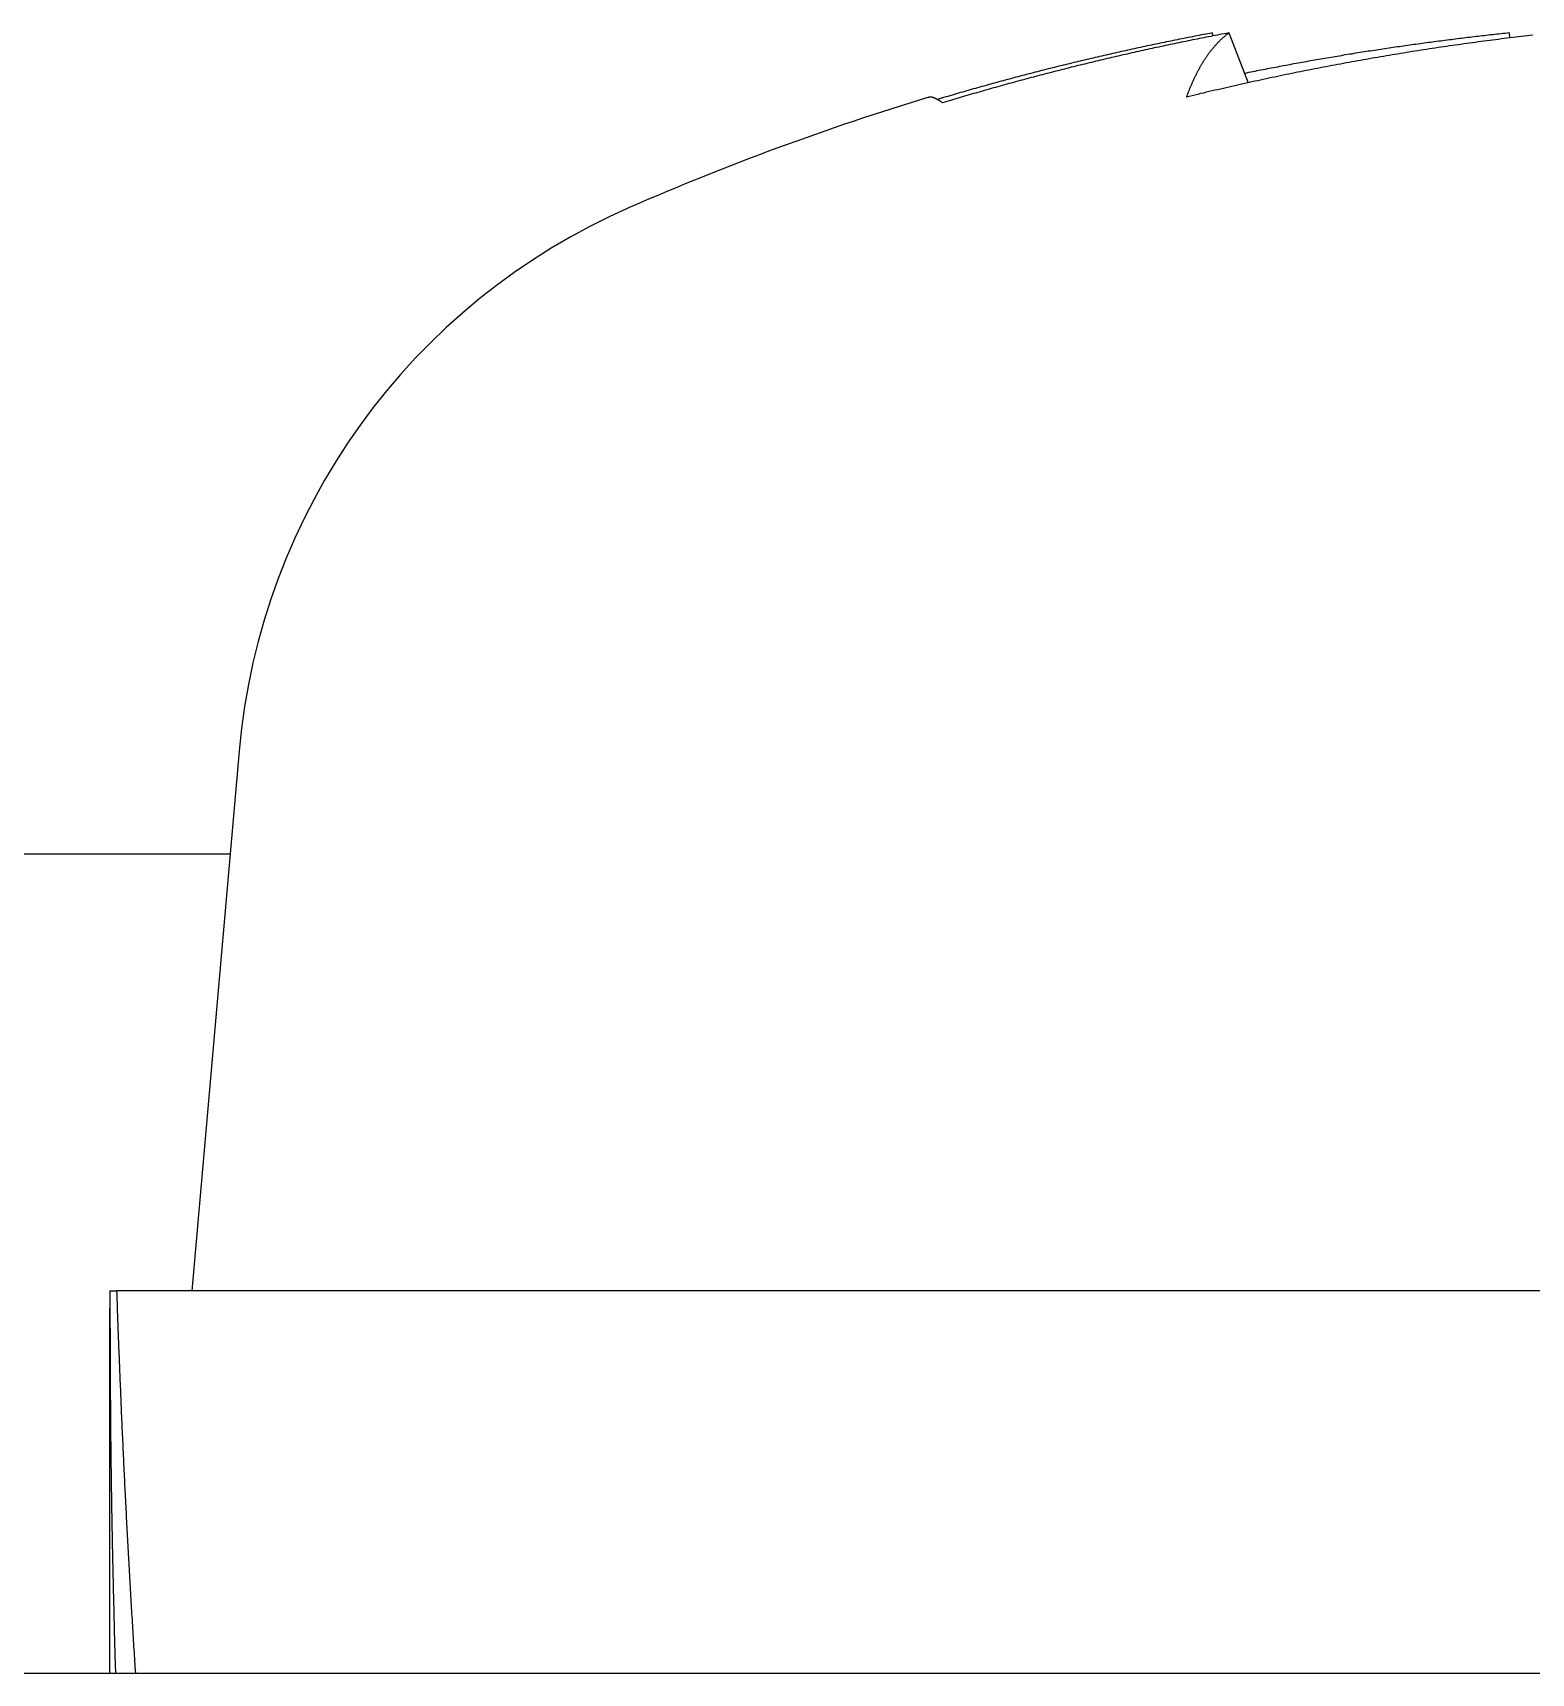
# Model space of a CAD drawing. Extents: x -37 to 246, y -173 to 93.
# Drawn here: x 38.692 to 41.435, y -53.095 to -50.093 of the extents above; entities that cross this region are included whole.
import ezdxf

# ---------------------------------------------------------------- set-up
doc = ezdxf.new("R2010")
doc.units = 0
doc.layers.get('0').update_dxf_attribs({"linetype": 'CONTINUOUS'})

msp = doc.modelspace()

# ---------------------------------------------------------------- linework, layer by layer
at = {"color": 7, "linetype": 'CONTINUOUS'}
for p, q in [((40.8529, -50.0983), (40.8508, -50.0929)), ((40.8812, -50.0929), (40.9166, -50.184)), ((41.3947, -50.0929), (41.3948, -50.102)), ((39.0698, -51.4073), (38.9833, -52.3954)), ((35.7833, -51.5954), (39.0533, -51.5954)), ((38.8333, -52.3954), (38.8455, -52.3954)), ((44.7333, -52.3954), (38.8455, -52.3954)), ((38.8333, -53.0954), (38.8333, -52.4272)), ((33.7833, -53.0954), (49.7833, -53.0954))]:
    msp.add_line(p, q, dxfattribs=at)
for points in [[(40.8508, -50.0929, 0), (40.8468, -50.0936, 0), (40.8428, -50.0944, 0), (40.8389, -50.0951, 0), (40.8349, -50.0959, 0), (40.8309, -50.0966, 0), (40.8269, -50.0974, 0), (40.823, -50.0982, 0), (40.819, -50.0989, 0), (40.815, -50.0997, 0), (40.811, -50.1005, 0), (40.8071, -50.1013, 0), (40.8031, -50.1021, 0), (40.7991, -50.1028, 0), (40.7952, -50.1036, 0), (40.7912, -50.1044, 0), (40.7872, -50.1052, 0), (40.7833, -50.106, 0), (40.7793, -50.1068, 0), (40.7753, -50.1076, 0), (40.7714, -50.1084, 0), (40.7674, -50.1092, 0), (40.7634, -50.1101, 0), (40.7595, -50.1109, 0), (40.7555, -50.1117, 0), (40.7515, -50.1125, 0), (40.7476, -50.1134, 0), (40.7436, -50.1142, 0), (40.7397, -50.115, 0), (40.7357, -50.1159, 0), (40.7317, -50.1167, 0), (40.7278, -50.1175, 0), (40.7238, -50.1184, 0), (40.7199, -50.1192, 0), (40.7159, -50.1201, 0), (40.712, -50.1209, 0), (40.708, -50.1218, 0), (40.704, -50.1227, 0), (40.7001, -50.1235, 0), (40.6961, -50.1244, 0), (40.6922, -50.1253, 0), (40.6882, -50.1262, 0), (40.6843, -50.127, 0), (40.6803, -50.1279, 0), (40.6764, -50.1288, 0), (40.6724, -50.1297, 0), (40.6685, -50.1306, 0), (40.6646, -50.1315, 0), (40.6606, -50.1324, 0), (40.6567, -50.1333, 0), (40.6527, -50.1342, 0), (40.6488, -50.1351, 0), (40.6448, -50.136, 0), (40.6409, -50.1369, 0), (40.6369, -50.1378, 0), (40.633, -50.1388, 0), (40.6291, -50.1397, 0), (40.6251, -50.1406, 0), (40.6212, -50.1415, 0), (40.6172, -50.1425, 0), (40.6133, -50.1434, 0), (40.6094, -50.1444, 0), (40.6054, -50.1453, 0), (40.6015, -50.1462, 0), (40.5976, -50.1472, 0), (40.5936, -50.1481, 0), (40.5897, -50.1491, 0), (40.5858, -50.1501, 0), (40.5818, -50.151, 0), (40.5779, -50.152, 0), (40.574, -50.153, 0), (40.5701, -50.1539, 0), (40.5661, -50.1549, 0), (40.5622, -50.1559, 0), (40.5583, -50.1569, 0), (40.5543, -50.1579, 0), (40.5504, -50.1588, 0), (40.5465, -50.1598, 0), (40.5426, -50.1608, 0), (40.5387, -50.1618, 0), (40.5347, -50.1628, 0), (40.5308, -50.1638, 0), (40.5269, -50.1648, 0), (40.523, -50.1659, 0), (40.5191, -50.1669, 0), (40.5151, -50.1679, 0), (40.5112, -50.1689, 0), (40.5073, -50.1699, 0), (40.5034, -50.171, 0), (40.4995, -50.172, 0), (40.4956, -50.173, 0), (40.4917, -50.174, 0), (40.4877, -50.1751, 0), (40.4838, -50.1761, 0), (40.4799, -50.1772, 0), (40.476, -50.1782, 0), (40.4721, -50.1793, 0), (40.4682, -50.1803, 0), (40.4643, -50.1814, 0), (40.4604, -50.1825, 0), (40.4565, -50.1835, 0), (40.4526, -50.1846, 0), (40.4487, -50.1857, 0), (40.4448, -50.1867, 0), (40.4409, -50.1878, 0), (40.437, -50.1889, 0), (40.4331, -50.19, 0), (40.4292, -50.1911, 0), (40.4253, -50.1921, 0), (40.4214, -50.1932, 0), (40.4175, -50.1943, 0), (40.4136, -50.1954, 0), (40.4097, -50.1965, 0), (40.4058, -50.1976, 0), (40.4019, -50.1988, 0), (40.398, -50.1999, 0), (40.3941, -50.201, 0), (40.3902, -50.2021, 0), (40.3864, -50.2032, 0), (40.3825, -50.2043, 0), (40.3786, -50.2055, 0), (40.3747, -50.2066, 0), (40.3708, -50.2077, 0), (40.3669, -50.2089, 0), (40.363, -50.21, 0), (40.3592, -50.2112, 0), (40.3553, -50.2123, 0), (40.3514, -50.2135, 0), (40.3475, -50.2146, 0)], [(40.8812, -50.0929, 0), (40.877, -50.0937, 0), (40.8729, -50.0944, 0), (40.8687, -50.0952, 0), (40.8646, -50.096, 0), (40.8605, -50.0968, 0), (40.8563, -50.0976, 0), (40.8522, -50.0984, 0), (40.8481, -50.0992, 0), (40.8439, -50.1, 0), (40.8398, -50.1008, 0), (40.8356, -50.1016, 0), (40.8315, -50.1024, 0), (40.8274, -50.1033, 0), (40.8232, -50.1041, 0), (40.8191, -50.1049, 0), (40.815, -50.1057, 0), (40.8108, -50.1066, 0), (40.8067, -50.1074, 0), (40.8026, -50.1083, 0), (40.7985, -50.1091, 0), (40.7943, -50.11, 0), (40.7902, -50.1108, 0), (40.7861, -50.1117, 0), (40.7819, -50.1125, 0), (40.7778, -50.1134, 0), (40.7737, -50.1142, 0), (40.7696, -50.1151, 0), (40.7655, -50.116, 0), (40.7613, -50.1169, 0), (40.7572, -50.1177, 0), (40.7531, -50.1186, 0), (40.749, -50.1195, 0), (40.7448, -50.1204, 0), (40.7407, -50.1213, 0), (40.7366, -50.1222, 0), (40.7325, -50.1231, 0), (40.7284, -50.124, 0), (40.7243, -50.1249, 0), (40.7201, -50.1258, 0), (40.716, -50.1267, 0), (40.7119, -50.1277, 0), (40.7078, -50.1286, 0), (40.7037, -50.1295, 0), (40.6996, -50.1304, 0), (40.6955, -50.1314, 0), (40.6914, -50.1323, 0), (40.6873, -50.1332, 0), (40.6831, -50.1342, 0), (40.679, -50.1351, 0), (40.6749, -50.1361, 0), (40.6708, -50.137, 0), (40.6667, -50.138, 0), (40.6626, -50.1389, 0), (40.6585, -50.1399, 0), (40.6544, -50.1409, 0), (40.6503, -50.1418, 0), (40.6462, -50.1428, 0), (40.6421, -50.1438, 0), (40.638, -50.1448, 0), (40.6339, -50.1458, 0), (40.6298, -50.1467, 0), (40.6257, -50.1477, 0), (40.6216, -50.1487, 0), (40.6175, -50.1497, 0), (40.6134, -50.1507, 0), (40.6093, -50.1517, 0), (40.6052, -50.1527, 0), (40.6012, -50.1538, 0), (40.5971, -50.1548, 0), (40.593, -50.1558, 0), (40.5889, -50.1568, 0), (40.5848, -50.1578, 0), (40.5807, -50.1589, 0), (40.5766, -50.1599, 0), (40.5725, -50.1609, 0), (40.5685, -50.162, 0), (40.5644, -50.163, 0), (40.5603, -50.1641, 0), (40.5562, -50.1651, 0), (40.5521, -50.1662, 0), (40.548, -50.1672, 0), (40.544, -50.1683, 0), (40.5399, -50.1694, 0), (40.5358, -50.1704, 0), (40.5317, -50.1715, 0), (40.5277, -50.1726, 0), (40.5236, -50.1736, 0), (40.5195, -50.1747, 0), (40.5154, -50.1758, 0), (40.5114, -50.1769, 0), (40.5073, -50.178, 0), (40.5032, -50.1791, 0), (40.4992, -50.1802, 0), (40.4951, -50.1813, 0), (40.491, -50.1824, 0), (40.487, -50.1835, 0), (40.4829, -50.1846, 0), (40.4788, -50.1857, 0), (40.4748, -50.1868, 0), (40.4707, -50.188, 0), (40.4666, -50.1891, 0), (40.4626, -50.1902, 0), (40.4585, -50.1913, 0), (40.4545, -50.1925, 0), (40.4504, -50.1936, 0), (40.4463, -50.1948, 0), (40.4423, -50.1959, 0), (40.4382, -50.1971, 0), (40.4342, -50.1982, 0), (40.4301, -50.1994, 0), (40.4261, -50.2005, 0), (40.422, -50.2017, 0), (40.418, -50.2029, 0), (40.4139, -50.204, 0), (40.4099, -50.2052, 0), (40.4058, -50.2064, 0), (40.4018, -50.2076, 0), (40.3977, -50.2088, 0), (40.3937, -50.2099, 0), (40.3897, -50.2111, 0), (40.3856, -50.2123, 0), (40.3816, -50.2135, 0), (40.3775, -50.2147, 0), (40.3735, -50.2159, 0), (40.3695, -50.2171, 0), (40.3654, -50.2183, 0), (40.3614, -50.2196, 0), (40.3573, -50.2208, 0)], [(40.8816, -50.0926, 0), (40.8808, -50.0931, 0), (40.8801, -50.0937, 0), (40.8793, -50.0943, 0), (40.8786, -50.0949, 0), (40.8778, -50.0955, 0), (40.8771, -50.096, 0), (40.8763, -50.0966, 0), (40.8756, -50.0972, 0), (40.8749, -50.0979, 0), (40.8741, -50.0985, 0), (40.8734, -50.0991, 0), (40.8727, -50.0997, 0), (40.872, -50.1003, 0), (40.8712, -50.101, 0), (40.8705, -50.1016, 0), (40.8698, -50.1023, 0), (40.8691, -50.1029, 0), (40.8684, -50.1036, 0), (40.8677, -50.1043, 0), (40.8669, -50.1049, 0), (40.8662, -50.1056, 0), (40.8655, -50.1063, 0), (40.8648, -50.107, 0), (40.8641, -50.1077, 0), (40.8634, -50.1084, 0), (40.8627, -50.1091, 0), (40.862, -50.1098, 0), (40.8613, -50.1105, 0), (40.8607, -50.1112, 0), (40.86, -50.112, 0), (40.8593, -50.1127, 0), (40.8586, -50.1134, 0), (40.8579, -50.1142, 0), (40.8572, -50.1149, 0), (40.8566, -50.1157, 0), (40.8559, -50.1164, 0), (40.8552, -50.1172, 0), (40.8545, -50.118, 0), (40.8539, -50.1188, 0), (40.8532, -50.1195, 0), (40.8525, -50.1203, 0), (40.8519, -50.1211, 0), (40.8512, -50.1219, 0), (40.8506, -50.1227, 0), (40.8499, -50.1235, 0), (40.8493, -50.1244, 0), (40.8486, -50.1252, 0), (40.848, -50.126, 0), (40.8473, -50.1268, 0), (40.8467, -50.1277, 0), (40.846, -50.1285, 0), (40.8454, -50.1294, 0), (40.8448, -50.1302, 0), (40.8441, -50.1311, 0), (40.8435, -50.132, 0), (40.8429, -50.1328, 0), (40.8423, -50.1337, 0), (40.8416, -50.1346, 0), (40.841, -50.1355, 0), (40.8404, -50.1364, 0), (40.8398, -50.1373, 0), (40.8392, -50.1382, 0), (40.8385, -50.1391, 0), (40.8379, -50.14, 0), (40.8373, -50.1409, 0), (40.8367, -50.1419, 0), (40.8361, -50.1428, 0), (40.8355, -50.1437, 0), (40.8349, -50.1447, 0), (40.8343, -50.1456, 0), (40.8337, -50.1466, 0), (40.8331, -50.1476, 0), (40.8325, -50.1485, 0), (40.8319, -50.1495, 0), (40.8314, -50.1505, 0), (40.8308, -50.1515, 0), (40.8302, -50.1525, 0), (40.8296, -50.1534, 0), (40.829, -50.1545, 0), (40.8285, -50.1555, 0), (40.8279, -50.1565, 0), (40.8273, -50.1575, 0), (40.8268, -50.1585, 0), (40.8262, -50.1595, 0), (40.8256, -50.1606, 0), (40.8251, -50.1616, 0), (40.8245, -50.1627, 0), (40.824, -50.1637, 0), (40.8234, -50.1648, 0), (40.8229, -50.1658, 0), (40.8223, -50.1669, 0), (40.8218, -50.168, 0), (40.8212, -50.1691, 0), (40.8207, -50.1701, 0), (40.8201, -50.1712, 0), (40.8196, -50.1723, 0), (40.8191, -50.1734, 0), (40.8185, -50.1745, 0), (40.818, -50.1756, 0), (40.8175, -50.1768, 0), (40.8169, -50.1779, 0), (40.8164, -50.179, 0), (40.8159, -50.1801, 0), (40.8154, -50.1813, 0), (40.8149, -50.1824, 0), (40.8144, -50.1836, 0), (40.8138, -50.1847, 0), (40.8133, -50.1859, 0), (40.8128, -50.1871, 0), (40.8123, -50.1882, 0), (40.8118, -50.1894, 0), (40.8113, -50.1906, 0), (40.8108, -50.1918, 0), (40.8103, -50.193, 0), (40.8098, -50.1942, 0), (40.8093, -50.1954, 0), (40.8088, -50.1966, 0), (40.8084, -50.1978, 0), (40.8079, -50.199, 0), (40.8074, -50.2003, 0), (40.8069, -50.2015, 0), (40.8064, -50.2027, 0), (40.806, -50.204, 0), (40.8055, -50.2052, 0), (40.805, -50.2065, 0), (40.8046, -50.2078, 0), (40.8041, -50.209, 0), (40.8036, -50.2103, 0)], [(41.4378, -50.0969, 0), (41.4325, -50.0975, 0), (41.4272, -50.0982, 0), (41.422, -50.0988, 0), (41.4167, -50.0994, 0), (41.4115, -50.1, 0), (41.4062, -50.1007, 0), (41.4009, -50.1013, 0), (41.3957, -50.1019, 0), (41.3904, -50.1026, 0), (41.3851, -50.1032, 0), (41.3799, -50.1039, 0), (41.3746, -50.1046, 0), (41.3693, -50.1052, 0), (41.3641, -50.1059, 0), (41.3588, -50.1066, 0), (41.3536, -50.1073, 0), (41.3483, -50.108, 0), (41.343, -50.1087, 0), (41.3378, -50.1094, 0), (41.3325, -50.1101, 0), (41.3273, -50.1108, 0), (41.322, -50.1115, 0), (41.3167, -50.1122, 0), (41.3115, -50.113, 0), (41.3062, -50.1137, 0), (41.301, -50.1145, 0), (41.2957, -50.1152, 0), (41.2904, -50.116, 0), (41.2852, -50.1167, 0), (41.2799, -50.1175, 0), (41.2747, -50.1183, 0), (41.2694, -50.119, 0), (41.2642, -50.1198, 0), (41.2589, -50.1206, 0), (41.2536, -50.1214, 0), (41.2484, -50.1222, 0), (41.2431, -50.123, 0), (41.2379, -50.1238, 0), (41.2326, -50.1246, 0), (41.2274, -50.1255, 0), (41.2221, -50.1263, 0), (41.2169, -50.1271, 0), (41.2116, -50.1279, 0), (41.2064, -50.1288, 0), (41.2011, -50.1296, 0), (41.1958, -50.1305, 0), (41.1906, -50.1314, 0), (41.1853, -50.1322, 0), (41.1801, -50.1331, 0), (41.1748, -50.134, 0), (41.1696, -50.1348, 0), (41.1643, -50.1357, 0), (41.1591, -50.1366, 0), (41.1538, -50.1375, 0), (41.1486, -50.1384, 0), (41.1434, -50.1393, 0), (41.1381, -50.1403, 0), (41.1329, -50.1412, 0), (41.1276, -50.1421, 0), (41.1224, -50.143, 0), (41.1171, -50.144, 0), (41.1119, -50.1449, 0), (41.1066, -50.1459, 0), (41.1014, -50.1468, 0), (41.0962, -50.1478, 0), (41.0909, -50.1487, 0), (41.0857, -50.1497, 0), (41.0804, -50.1507, 0), (41.0752, -50.1517, 0), (41.0699, -50.1527, 0), (41.0647, -50.1537, 0), (41.0595, -50.1547, 0), (41.0542, -50.1557, 0), (41.049, -50.1567, 0), (41.0438, -50.1577, 0), (41.0385, -50.1587, 0), (41.0333, -50.1597, 0), (41.028, -50.1608, 0), (41.0228, -50.1618, 0), (41.0176, -50.1628, 0), (41.0123, -50.1639, 0), (41.0071, -50.1649, 0), (41.0019, -50.166, 0), (40.9967, -50.1671, 0), (40.9914, -50.1681, 0), (40.9862, -50.1692, 0), (40.981, -50.1703, 0), (40.9757, -50.1714, 0), (40.9705, -50.1725, 0), (40.9653, -50.1736, 0), (40.9601, -50.1747, 0), (40.9548, -50.1758, 0), (40.9496, -50.1769, 0), (40.9444, -50.178, 0), (40.9392, -50.1791, 0), (40.9339, -50.1803, 0), (40.9287, -50.1814, 0), (40.9235, -50.1825, 0), (40.9183, -50.1837, 0), (40.913, -50.1848, 0), (40.9078, -50.186, 0), (40.9026, -50.1872, 0), (40.8974, -50.1883, 0), (40.8922, -50.1895, 0), (40.887, -50.1907, 0), (40.8817, -50.1919, 0), (40.8765, -50.1931, 0), (40.8713, -50.1943, 0), (40.8661, -50.1955, 0), (40.8609, -50.1967, 0), (40.8557, -50.1979, 0), (40.8505, -50.1991, 0), (40.8453, -50.2003, 0), (40.8401, -50.2015, 0), (40.8349, -50.2028, 0), (40.8296, -50.204, 0), (40.8244, -50.2053, 0), (40.8192, -50.2065, 0), (40.814, -50.2078, 0), (40.8088, -50.209, 0), (40.8036, -50.2103, 0)], [(41.3947, -50.0929, 0), (41.3909, -50.0933, 0), (41.3871, -50.0937, 0), (41.3833, -50.0941, 0), (41.3795, -50.0945, 0), (41.3757, -50.0949, 0), (41.3719, -50.0953, 0), (41.3681, -50.0957, 0), (41.3643, -50.0962, 0), (41.3605, -50.0966, 0), (41.3567, -50.097, 0), (41.3529, -50.0974, 0), (41.3491, -50.0979, 0), (41.3453, -50.0983, 0), (41.3415, -50.0987, 0), (41.3377, -50.0992, 0), (41.3339, -50.0996, 0), (41.3301, -50.1001, 0), (41.3263, -50.1005, 0), (41.3225, -50.101, 0), (41.3187, -50.1014, 0), (41.3149, -50.1019, 0), (41.3111, -50.1023, 0), (41.3073, -50.1028, 0), (41.3035, -50.1033, 0), (41.2997, -50.1037, 0), (41.2959, -50.1042, 0), (41.2921, -50.1047, 0), (41.2883, -50.1052, 0), (41.2845, -50.1056, 0), (41.2807, -50.1061, 0), (41.2769, -50.1066, 0), (41.2731, -50.1071, 0), (41.2693, -50.1076, 0), (41.2655, -50.1081, 0), (41.2617, -50.1086, 0), (41.2579, -50.1091, 0), (41.2541, -50.1096, 0), (41.2503, -50.1101, 0), (41.2465, -50.1106, 0), (41.2427, -50.1111, 0), (41.239, -50.1116, 0), (41.2352, -50.1121, 0), (41.2314, -50.1127, 0), (41.2276, -50.1132, 0), (41.2238, -50.1137, 0), (41.22, -50.1142, 0), (41.2162, -50.1148, 0), (41.2124, -50.1153, 0), (41.2086, -50.1158, 0), (41.2048, -50.1164, 0), (41.201, -50.1169, 0), (41.1972, -50.1174, 0), (41.1934, -50.118, 0), (41.1896, -50.1185, 0), (41.1859, -50.1191, 0), (41.1821, -50.1197, 0), (41.1783, -50.1202, 0), (41.1745, -50.1208, 0), (41.1707, -50.1213, 0), (41.1669, -50.1219, 0), (41.1631, -50.1225, 0), (41.1593, -50.123, 0), (41.1555, -50.1236, 0), (41.1518, -50.1242, 0), (41.148, -50.1248, 0), (41.1442, -50.1254, 0), (41.1404, -50.126, 0), (41.1366, -50.1265, 0), (41.1328, -50.1271, 0), (41.129, -50.1277, 0), (41.1252, -50.1283, 0), (41.1215, -50.1289, 0), (41.1177, -50.1295, 0), (41.1139, -50.1301, 0), (41.1101, -50.1307, 0), (41.1063, -50.1314, 0), (41.1025, -50.132, 0), (41.0988, -50.1326, 0), (41.095, -50.1332, 0), (41.0912, -50.1338, 0), (41.0874, -50.1345, 0), (41.0836, -50.1351, 0), (41.0798, -50.1357, 0), (41.0761, -50.1363, 0), (41.0723, -50.137, 0), (41.0685, -50.1376, 0), (41.0647, -50.1383, 0), (41.0609, -50.1389, 0), (41.0571, -50.1396, 0), (41.0534, -50.1402, 0), (41.0496, -50.1409, 0), (41.0458, -50.1415, 0), (41.042, -50.1422, 0), (41.0383, -50.1428, 0), (41.0345, -50.1435, 0), (41.0307, -50.1442, 0), (41.0269, -50.1448, 0), (41.0231, -50.1455, 0), (41.0194, -50.1462, 0), (41.0156, -50.1469, 0), (41.0118, -50.1476, 0), (41.008, -50.1482, 0), (41.0043, -50.1489, 0), (41.0005, -50.1496, 0), (40.9967, -50.1503, 0), (40.9929, -50.151, 0), (40.9892, -50.1517, 0), (40.9854, -50.1524, 0), (40.9816, -50.1531, 0), (40.9778, -50.1538, 0), (40.9741, -50.1545, 0), (40.9703, -50.1552, 0), (40.9665, -50.1559, 0), (40.9628, -50.1567, 0), (40.959, -50.1574, 0), (40.9552, -50.1581, 0), (40.9515, -50.1588, 0), (40.9477, -50.1596, 0), (40.9439, -50.1603, 0), (40.9401, -50.161, 0), (40.9364, -50.1618, 0), (40.9326, -50.1625, 0), (40.9288, -50.1633, 0), (40.9251, -50.164, 0), (40.9213, -50.1647, 0), (40.9175, -50.1655, 0), (40.9138, -50.1663, 0), (40.91, -50.167, 0)], [(40.3573, -50.2208, 0), (40.357, -50.2206, 0), (40.3567, -50.2203, 0), (40.3564, -50.2201, 0), (40.3561, -50.2199, 0), (40.3558, -50.2197, 0), (40.3555, -50.2195, 0), (40.3552, -50.2193, 0), (40.3549, -50.2191, 0), (40.3546, -50.2189, 0), (40.3543, -50.2187, 0), (40.354, -50.2185, 0), (40.3537, -50.2183, 0), (40.3534, -50.2181, 0), (40.3531, -50.2179, 0), (40.3528, -50.2177, 0), (40.3525, -50.2176, 0), (40.3522, -50.2174, 0), (40.3519, -50.2172, 0), (40.3516, -50.217, 0), (40.3514, -50.2168, 0), (40.3511, -50.2167, 0), (40.3508, -50.2165, 0), (40.3505, -50.2163, 0), (40.3502, -50.2162, 0), (40.35, -50.216, 0), (40.3497, -50.2158, 0), (40.3494, -50.2157, 0), (40.3492, -50.2155, 0), (40.3489, -50.2154, 0), (40.3486, -50.2152, 0), (40.3484, -50.2151, 0), (40.3481, -50.2149, 0), (40.3478, -50.2148, 0), (40.3476, -50.2146, 0), (40.3473, -50.2145, 0), (40.347, -50.2144, 0), (40.3468, -50.2142, 0), (40.3465, -50.2141, 0), (40.3463, -50.214, 0), (40.346, -50.2138, 0), (40.3458, -50.2137, 0), (40.3455, -50.2136, 0), (40.3453, -50.2135, 0), (40.345, -50.2133, 0), (40.3448, -50.2132, 0), (40.3446, -50.2131, 0), (40.3443, -50.213, 0), (40.3441, -50.2129, 0), (40.3438, -50.2128, 0), (40.3436, -50.2127, 0), (40.3434, -50.2126, 0), (40.3432, -50.2125, 0), (40.3429, -50.2124, 0), (40.3427, -50.2123, 0), (40.3425, -50.2122, 0), (40.3422, -50.2121, 0), (40.342, -50.212, 0), (40.3418, -50.2119, 0), (40.3416, -50.2118, 0), (40.3414, -50.2117, 0), (40.3411, -50.2117, 0), (40.3409, -50.2116, 0), (40.3407, -50.2115, 0), (40.3405, -50.2114, 0), (40.3403, -50.2114, 0), (40.3401, -50.2113, 0), (40.3399, -50.2112, 0), (40.3397, -50.2112, 0), (40.3395, -50.2111, 0), (40.3393, -50.211, 0), (40.3391, -50.211, 0), (40.3389, -50.2109, 0), (40.3387, -50.2109, 0), (40.3385, -50.2108, 0), (40.3383, -50.2108, 0), (40.3381, -50.2107, 0), (40.3379, -50.2107, 0), (40.3377, -50.2106, 0), (40.3375, -50.2106, 0), (40.3373, -50.2106, 0), (40.3372, -50.2105, 0), (40.337, -50.2105, 0), (40.3368, -50.2105, 0), (40.3366, -50.2104, 0), (40.3364, -50.2104, 0), (40.3363, -50.2104, 0), (40.3361, -50.2104, 0), (40.3359, -50.2104, 0), (40.3357, -50.2103, 0), (40.3356, -50.2103, 0), (40.3354, -50.2103, 0), (40.3352, -50.2103, 0), (40.3351, -50.2103, 0), (40.3349, -50.2103, 0), (40.3348, -50.2103, 0), (40.3346, -50.2103, 0), (40.3344, -50.2103, 0), (40.3343, -50.2103, 0), (40.3341, -50.2103, 0), (40.334, -50.2103, 0), (40.3338, -50.2103, 0), (40.3337, -50.2103, 0), (40.3335, -50.2104, 0), (40.3334, -50.2104, 0), (40.3332, -50.2104, 0), (40.3331, -50.2104, 0), (40.3329, -50.2105, 0), (40.3328, -50.2105, 0), (40.3327, -50.2105, 0), (40.3325, -50.2105, 0), (40.3324, -50.2106, 0), (40.3323, -50.2106, 0), (40.3321, -50.2107, 0), (40.332, -50.2107, 0), (40.3319, -50.2107, 0), (40.3318, -50.2108, 0), (40.3316, -50.2108, 0), (40.3315, -50.2109, 0), (40.3314, -50.2109, 0), (40.3313, -50.211, 0), (40.3311, -50.2111, 0), (40.331, -50.2111, 0), (40.3309, -50.2112, 0), (40.3308, -50.2112, 0), (40.3307, -50.2113, 0), (40.3306, -50.2114, 0), (40.3305, -50.2115, 0), (40.3304, -50.2115, 0)], [(38.8333, -52.3949, 0), (38.8333, -52.4003, 0), (38.8333, -52.4058, 0), (38.8333, -52.4113, 0), (38.8333, -52.4167, 0), (38.8333, -52.4222, 0), (38.8333, -52.4277, 0), (38.8333, -52.4332, 0), (38.8333, -52.4386, 0), (38.8333, -52.4441, 0), (38.8333, -52.4496, 0), (38.8333, -52.455, 0), (38.8333, -52.4605, 0), (38.8334, -52.466, 0), (38.8334, -52.4714, 0), (38.8334, -52.4769, 0), (38.8334, -52.4824, 0), (38.8334, -52.4879, 0), (38.8334, -52.4933, 0), (38.8334, -52.4988, 0), (38.8335, -52.5043, 0), (38.8335, -52.5097, 0), (38.8335, -52.5152, 0), (38.8335, -52.5207, 0), (38.8335, -52.5262, 0), (38.8336, -52.5316, 0), (38.8336, -52.5371, 0), (38.8336, -52.5426, 0), (38.8337, -52.548, 0), (38.8337, -52.5535, 0), (38.8337, -52.559, 0), (38.8337, -52.5645, 0), (38.8338, -52.5699, 0), (38.8338, -52.5754, 0), (38.8339, -52.5809, 0), (38.8339, -52.5864, 0), (38.8339, -52.5918, 0), (38.834, -52.5973, 0), (38.834, -52.6028, 0), (38.8341, -52.6083, 0), (38.8341, -52.6137, 0), (38.8342, -52.6192, 0), (38.8342, -52.6247, 0), (38.8342, -52.6301, 0), (38.8343, -52.6356, 0), (38.8344, -52.6411, 0), (38.8344, -52.6466, 0), (38.8345, -52.652, 0), (38.8345, -52.6575, 0), (38.8346, -52.663, 0), (38.8346, -52.6685, 0), (38.8347, -52.6739, 0), (38.8348, -52.6794, 0), (38.8348, -52.6849, 0), (38.8349, -52.6904, 0), (38.8349, -52.6958, 0), (38.835, -52.7013, 0), (38.8351, -52.7068, 0), (38.8351, -52.7123, 0), (38.8352, -52.7177, 0), (38.8353, -52.7232, 0), (38.8354, -52.7287, 0), (38.8354, -52.7342, 0), (38.8355, -52.7396, 0), (38.8356, -52.7451, 0), (38.8357, -52.7506, 0), (38.8358, -52.7561, 0), (38.8358, -52.7615, 0), (38.8359, -52.767, 0), (38.836, -52.7725, 0), (38.8361, -52.778, 0), (38.8362, -52.7834, 0), (38.8363, -52.7889, 0), (38.8364, -52.7944, 0), (38.8364, -52.7999, 0), (38.8365, -52.8053, 0), (38.8366, -52.8108, 0), (38.8367, -52.8163, 0), (38.8368, -52.8218, 0), (38.8369, -52.8272, 0), (38.837, -52.8327, 0), (38.8371, -52.8382, 0), (38.8372, -52.8437, 0), (38.8373, -52.8491, 0), (38.8374, -52.8546, 0), (38.8375, -52.8601, 0), (38.8376, -52.8656, 0), (38.8377, -52.871, 0), (38.8379, -52.8765, 0), (38.838, -52.882, 0), (38.8381, -52.8874, 0), (38.8382, -52.8929, 0), (38.8383, -52.8984, 0), (38.8384, -52.9039, 0), (38.8385, -52.9093, 0), (38.8387, -52.9148, 0), (38.8388, -52.9203, 0), (38.8389, -52.9258, 0), (38.839, -52.9312, 0), (38.8392, -52.9367, 0), (38.8393, -52.9422, 0), (38.8394, -52.9477, 0), (38.8395, -52.9531, 0), (38.8397, -52.9586, 0), (38.8398, -52.9641, 0), (38.8399, -52.9696, 0), (38.8401, -52.975, 0), (38.8402, -52.9805, 0), (38.8403, -52.986, 0), (38.8405, -52.9914, 0), (38.8406, -52.9969, 0), (38.8408, -53.0024, 0), (38.8409, -53.0079, 0), (38.841, -53.0133, 0), (38.8412, -53.0188, 0), (38.8413, -53.0243, 0), (38.8415, -53.0298, 0), (38.8416, -53.0352, 0), (38.8418, -53.0407, 0), (38.8419, -53.0462, 0), (38.8421, -53.0516, 0), (38.8422, -53.0571, 0), (38.8424, -53.0626, 0), (38.8425, -53.0681, 0), (38.8427, -53.0735, 0), (38.8429, -53.079, 0), (38.843, -53.0845, 0), (38.8432, -53.0899, 0), (38.8433, -53.0954, 0)], [(38.8455, -52.3954, 0), (38.8457, -52.4009, 0), (38.8459, -52.4064, 0), (38.8461, -52.4119, 0), (38.8463, -52.4174, 0), (38.8465, -52.4229, 0), (38.8467, -52.4283, 0), (38.8468, -52.4338, 0), (38.847, -52.4393, 0), (38.8472, -52.4448, 0), (38.8474, -52.4503, 0), (38.8476, -52.4558, 0), (38.8478, -52.4613, 0), (38.848, -52.4667, 0), (38.8482, -52.4722, 0), (38.8484, -52.4777, 0), (38.8486, -52.4832, 0), (38.8488, -52.4887, 0), (38.849, -52.4942, 0), (38.8492, -52.4996, 0), (38.8494, -52.5051, 0), (38.8497, -52.5106, 0), (38.8499, -52.5161, 0), (38.8501, -52.5216, 0), (38.8503, -52.5271, 0), (38.8505, -52.5325, 0), (38.8507, -52.538, 0), (38.8509, -52.5435, 0), (38.8512, -52.549, 0), (38.8514, -52.5545, 0), (38.8516, -52.5599, 0), (38.8518, -52.5654, 0), (38.852, -52.5709, 0), (38.8523, -52.5764, 0), (38.8525, -52.5819, 0), (38.8527, -52.5873, 0), (38.853, -52.5928, 0), (38.8532, -52.5983, 0), (38.8534, -52.6038, 0), (38.8536, -52.6093, 0), (38.8539, -52.6147, 0), (38.8541, -52.6202, 0), (38.8544, -52.6257, 0), (38.8546, -52.6312, 0), (38.8548, -52.6366, 0), (38.8551, -52.6421, 0), (38.8553, -52.6476, 0), (38.8556, -52.6531, 0), (38.8558, -52.6586, 0), (38.8561, -52.664, 0), (38.8563, -52.6695, 0), (38.8566, -52.675, 0), (38.8568, -52.6805, 0), (38.8571, -52.6859, 0), (38.8573, -52.6914, 0), (38.8576, -52.6969, 0), (38.8578, -52.7023, 0), (38.8581, -52.7078, 0), (38.8583, -52.7133, 0), (38.8586, -52.7188, 0), (38.8589, -52.7242, 0), (38.8591, -52.7297, 0), (38.8594, -52.7352, 0), (38.8597, -52.7407, 0), (38.8599, -52.7461, 0), (38.8602, -52.7516, 0), (38.8605, -52.7571, 0), (38.8607, -52.7625, 0), (38.861, -52.768, 0), (38.8613, -52.7735, 0), (38.8616, -52.7789, 0), (38.8618, -52.7844, 0), (38.8621, -52.7899, 0), (38.8624, -52.7953, 0), (38.8627, -52.8008, 0), (38.863, -52.8063, 0), (38.8632, -52.8117, 0), (38.8635, -52.8172, 0), (38.8638, -52.8227, 0), (38.8641, -52.8281, 0), (38.8644, -52.8336, 0), (38.8647, -52.8391, 0), (38.865, -52.8445, 0), (38.8653, -52.85, 0), (38.8656, -52.8555, 0), (38.8658, -52.8609, 0), (38.8661, -52.8664, 0), (38.8664, -52.8718, 0), (38.8667, -52.8773, 0), (38.867, -52.8828, 0), (38.8673, -52.8882, 0), (38.8676, -52.8937, 0), (38.868, -52.8992, 0), (38.8683, -52.9046, 0), (38.8686, -52.9101, 0), (38.8689, -52.9155, 0), (38.8692, -52.921, 0), (38.8695, -52.9264, 0), (38.8698, -52.9319, 0), (38.8701, -52.9374, 0), (38.8704, -52.9428, 0), (38.8708, -52.9483, 0), (38.8711, -52.9537, 0), (38.8714, -52.9592, 0), (38.8717, -52.9646, 0), (38.872, -52.9701, 0), (38.8724, -52.9756, 0), (38.8727, -52.981, 0), (38.873, -52.9865, 0), (38.8733, -52.9919, 0), (38.8737, -52.9974, 0), (38.874, -53.0028, 0), (38.8743, -53.0083, 0), (38.8747, -53.0137, 0), (38.875, -53.0192, 0), (38.8753, -53.0246, 0), (38.8757, -53.0301, 0), (38.876, -53.0355, 0), (38.8763, -53.041, 0), (38.8767, -53.0464, 0), (38.877, -53.0519, 0), (38.8774, -53.0573, 0), (38.8777, -53.0628, 0), (38.8781, -53.0682, 0), (38.8784, -53.0737, 0), (38.8788, -53.0791, 0), (38.8791, -53.0845, 0), (38.8795, -53.09, 0), (38.8798, -53.0954, 0)]]:
    msp.add_polyline3d(points, dxfattribs=at)
for centre, radius, start, end in [((41.7833, -54.9954), 5, 106.8715, 113.5471), ((40.2652, -51.5118), 1.2, 113.5471, 175)]:
    msp.add_arc(centre, radius, start, end, dxfattribs=at)

doc.saveas('drawing.dxf')
